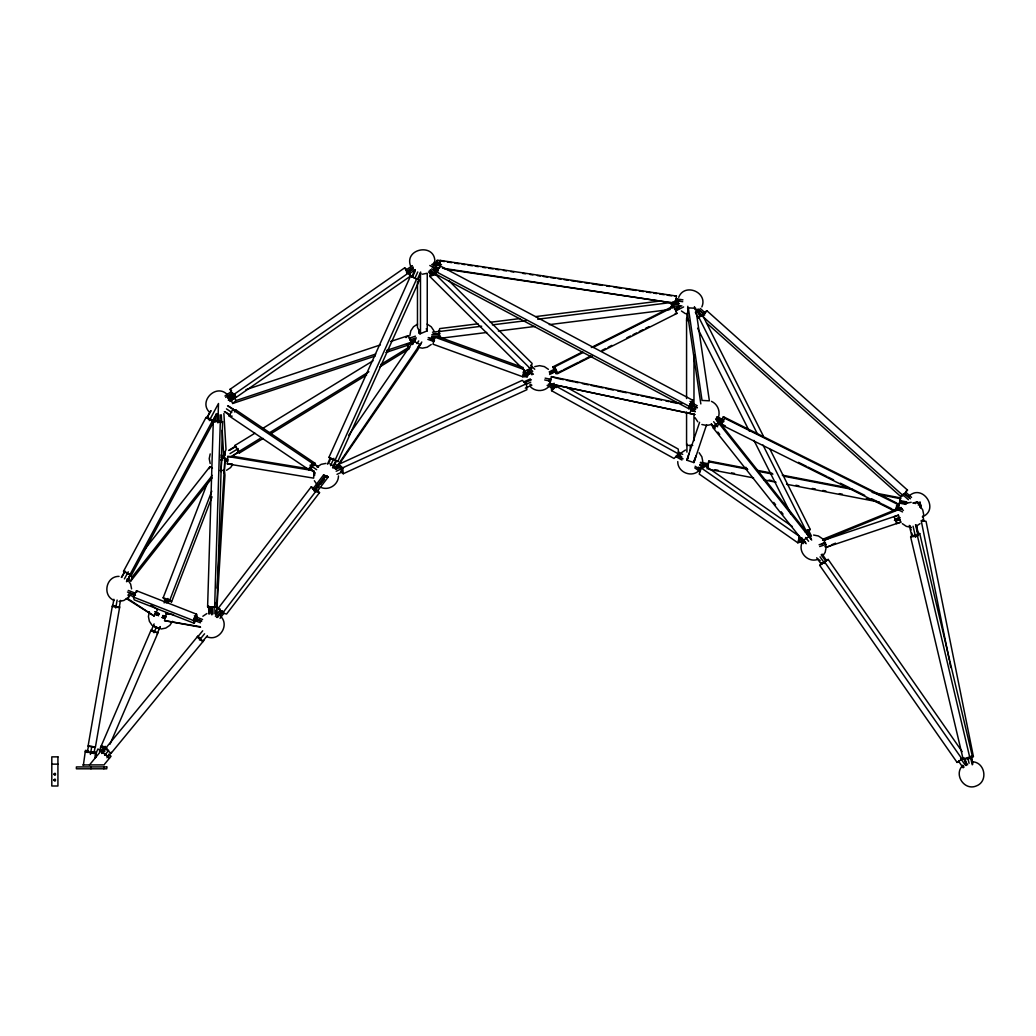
<?xml version="1.0" encoding="UTF-8"?>
<svg xmlns="http://www.w3.org/2000/svg" width="1036" height="1036" viewBox="0 0 1036 1036"><rect width="100%" height="100%" fill="white"/><g stroke="black" fill="none" stroke-linecap="round" stroke-linejoin="round"><path stroke-width="1.5" d="M207.601 606.876L213.286 421.393L222.598 421.743L216.925 607.225L207.601 606.876L209.881 607.031M210.14 613.726L210.347 606.954M216.019 421.471L216.265 413.571M211.875 614.905L212.121 606.992L214.18 607.148L213.973 613.921M218.039 413.623L217.793 421.522L219.865 421.665L220.072 414.892M212.056 613.791L212.25 607.329M217.897 422.908L218.492 403.496L209.311 420.616M218.091 421.626L218.298 414.84M436.363 271.833L436.26 274.372L689.044 408.844L692.657 402.797L692.76 400.259L439.989 265.786L436.363 271.833L689.134 406.306L689.044 408.844M431.727 264.491L438.629 268.169L437.619 271.989L431.714 268.842M439.937 267.055L439.989 265.786M313.934 470.758L313.636 478.14L227.337 463.869L227.648 456.487L234.071 456.487L309.57 468.971M209.272 613.441L208.676 605.93M208.922 614.063L209.13 610.541L209.324 611.706M209.22 613.467L209.531 609.129M220.979 471.626L221.756 458.702M215.579 613.869L215.799 610.346L215.825 614.154M216.226 602.317L216.628 613.234L224.967 475.006L224.19 470.37L219.787 470.499M217.081 588.176L224.993 458.016L222.326 458.093M440.43 260.424L437.05 260.424L436.182 267.767L439.562 267.767L440.43 260.424L676.456 296.063L675.576 303.393L445.027 269.101M436.661 265.022L436.881 263.17L439.95 263.17L439.73 265.022L433.67 264.568M688.344 307.873L702.032 400.427L709.375 400.815L695.687 308.262L688.344 307.873L687.567 314.258L700.828 403.91M87.244 750.906L87.089 751.851L94.38 753.107L94.535 752.175L91.621 751.67M87.322 752.499L88.513 745.635M113.869 599.261L112.678 606.125L119.282 607.264L120.474 600.401M90.391 754.441L91.764 746.49M115.747 608.002L117.133 600.051M93.926 753.638L95.118 746.775M119.723 606.746L95.364 747.422L88.073 746.166L112.432 605.477L116.084 606.112M95.454 757.847L96.413 752.253L93.279 751.722M707.148 468.971L708.896 461.02L744.845 467.948M707.536 468.259L708.896 461.02M900.634 497.915L898.885 505.866L900.634 497.915L872.183 492.437M149.378 611.706L148.42 616.511L149.378 621.302L152.085 625.368M210.179 453.91L209.22 458.702L210.179 463.493M338.474 475.925C338.487 484.511 329.072 490.805 321.147 487.503M409.829 335.651L410.787 330.847L413.493 326.793L417.56 324.074M701.851 306.928C708.339 292.294 684.459 282.401 678.697 297.332M718.233 417.741C720.693 411.473 717.624 404.066 711.46 401.359M802.019 542.773C797.72 552.564 808.598 563.442 818.388 559.142M826.119 547.565L825.161 552.356L822.454 556.423M163.222 616.316L162.665 615.475M200.57 627.194L164.582 620.655L166.2 613.429L173.569 614.685M163.079 616.951L162.16 617.378M523.284 367.599L439.173 337.076L434.641 337.076L433.022 344.185L522.74 376.754L527.272 376.754L528.619 370.823M522.74 376.754L524.358 369.645L434.641 337.076M527.855 375.654L523.556 374.087L523.97 372.3L528.93 372.61M523.556 374.087L527.661 374.087L528.075 372.3M549.572 383.76L694.793 414.517L549.572 383.76L551.424 376.612L681.727 403.703M690.118 413.001L691.672 407.031M695.273 411.771L691.038 410.398L691.504 408.585L695.648 409.453M448.834 280.639L532.141 363.442L530.652 368.958L524.967 371.056L429.772 276.418L431.248 270.914M428.528 271.963L431.96 275.382L433.398 274.851L434.744 269.865L434.058 269.179M429.772 276.418L435.457 274.32L436.195 271.561M792.307 526.495L706.073 466.355L700.958 467.715L699.235 474.074L797.798 542.786L799.52 536.428L700.116 467.171M486.726 332.478L440.196 338.293L438.798 331.585L439.743 328.593L478.023 323.802M440.196 338.293L440.663 336.804M674.022 301.994L672.921 302.136L672.066 304.843L678.671 304.014M127.804 578.995L130.886 580.937L132.207 576.935L212.302 475.394M209.272 468.673L209.919 466.679L212.406 468.233M222.339 459.79L223.129 457.381L221.574 456.41L220.979 457.148M706.604 424.656L693.874 462.561L686.842 460.217L689.134 453.354M693.874 462.561L696.153 455.698M686.842 460.217L699.585 422.312M687.503 459.349L688.448 456.487M693.861 461.473L694.508 459.518M694.664 459.065L694.962 458.145M220.901 455.115L223.711 455.931L226.003 449.43L223.88 413.455M212.056 496.84L171.6 601.838L164.905 599.624L163.157 597.811L207.291 483.268M164.128 602.9L165.333 599.766M166.213 602.408L167.431 599.287M221.005 460.243L221.808 458.158M166.161 602.978L167.897 598.471M168.208 603.004L169.01 600.919M171.6 601.838L169.839 600.025L211.797 491.142M335.34 468.363L335.871 467.042L329.953 463.986M335.91 467.858L419.981 344.47L413.455 341.09L348.601 435.444M412.393 343.706L413.455 341.09M412.963 343.214L412.432 344.535L412.846 343.926M419.981 344.47L417.858 349.702L335.716 469.217M95.04 755.581L97.863 749.028L102.24 750.919M99.404 751.035L101.334 746.567L106.255 748.678M150.945 631.287L154.105 623.931M103.186 750.724L105.089 746.296M153.963 632.724L156.501 626.832M153.224 625.99A12.497 11.927 23.3 0 0 157.304 628.153L159.376 628.632L160.036 627.091M157.096 633.941L160.256 626.586M109.997 744.249L157.964 632.802L151.165 629.875L100.466 747.694L100.893 746.684M331.598 458.806L328.93 457.394L410.502 276.12L416.705 278.813L419.373 280.225L337.801 461.499L335.729 460.593M327.441 464.219L330.212 458.041M412.937 276.094L412.47 277.13L411.797 276.767L415.047 269.567M328.567 463.545L329.034 462.522M329.5 461.486L329.966 460.463M330.419 459.427L330.885 458.404M413.403 275.071L413.856 274.035M414.322 273.012L415.255 270.94M330.562 465.656L333.864 458.313M415.099 277.829L417.741 271.963M416.705 278.813L335.133 460.088L337.801 461.499M332.582 467.702L335.832 460.489L328.93 457.394M417.417 279.215L420.655 272.002M333.255 468.052L336.506 460.839M418.091 279.565L420.862 273.387M133.411 597.06L136.506 590.714L196.555 614.193L197.358 616.964L194.263 623.309L134.227 599.844L133.411 597.06L193.46 620.538L194.263 623.309M193.46 620.538L196.555 614.193M200.479 622.791L195.39 620.797L194.651 618.285L195.428 616.692L202.564 619.476M719.916 423.219L723.374 416.718L896.606 502.991L897.94 504.519L894.482 511.02L721.25 424.747L719.916 423.219L725.329 425.913M715.63 418.842L722.48 422.248L723.348 420.603L722.144 419.23L717.262 416.783M721.25 424.747L724.708 418.246L723.374 416.718M123.543 571.263L205.983 417.534L207.705 417.573L214.012 421.147L131.572 574.863L129.85 574.838L123.543 571.263L125.265 571.302M121.303 577.389L124.916 571.458L121.73 577.389M210.645 410.787L206.928 417.728L211.085 410.8M124.411 578.917L128.244 571.794M129.85 574.838L212.289 421.108L214.012 421.147M126.47 581.61L130.627 574.682L126.91 581.61M208.068 418.363L212.639 420.953L215.825 415.009M216.252 415.022L212.639 420.953M708.028 465.591L707.679 466.239L699.909 464.737M129.759 595.545L127.972 598.782L154.092 615.993L157.653 609.518L151.126 605.218M309.285 468.13L311.771 469.813L308.689 469.58L229.098 415.941L232.673 409.621L235.755 409.842L315.345 463.48L314.154 465.591M234.563 411.952L235.755 409.842M308.689 469.58L312.263 463.26L315.345 463.48M315.229 472.895L310.01 469.373L313.248 463.649L318.376 466.64M310.01 469.373L310.787 469.425L314.025 463.701M689.134 406.306L692.76 400.259M918.259 505.063L920.123 502.266L912.768 503.017M920.486 504.415L920.266 506.902L920.939 505.879M232.647 464.516L230.614 467.56L226.547 470.279M172.52 621.302L169.813 625.368L165.747 628.088L160.943 629.033M962.807 765.449C953.25 774.462 964.477 791.271 976.469 785.884C988.745 781.222 984.796 761.395 971.664 761.784M413.377 342.605L415.902 338.94M414.529 341.479L415.358 340.261M416.899 343.589L418.725 340.948M335.029 468.259L335.871 467.042M421.82 341.997L418.35 347.591L421.276 343.317M312.963 488.798L317.651 490.844L328.282 476.948L323.595 474.902L312.963 488.798L316.511 489.678L319.528 492.631L226.573 614.024L222.649 613.053L218.13 608.417L311.085 487.024L313.04 487.503M215.358 616.278L220.008 610.191L223.517 611.952M216.498 617.443L221.147 611.37M314.102 489.963L324.734 476.068L328.282 476.948M217.573 617.469L222.455 611.098M314.232 491.232L325.939 475.925M220.228 615.423L221.562 613.688M317.832 487.943L319.166 486.208M320.5 484.472L321.16 483.592M321.82 482.724L324.488 479.254M325.822 477.518L327.143 475.783M222.649 613.053L315.604 491.647L319.528 492.631M220.033 618.324L224.035 613.118M144.38 549.792L209.919 466.679M126.897 579.396L127.48 578.658M129.241 576.417L129.824 575.679L128.05 580.043M221.367 459.621L223.129 457.381M130.886 580.937L212.173 477.868M701.035 316.433L704.765 311.901L706.979 310.813L907.497 490.093L903.029 495.532L900.802 496.62L706.565 322.947M706.979 310.813L702.512 316.265L903.029 495.532M900.802 496.62L902.291 494.807M89.484 764.944L102.447 749.196L104.908 751.217M101.735 752.991L103.626 750.686M198.148 635.78L105.322 748.639L111.033 753.34L203.872 640.481M101.774 753.509L106.229 748.083M202.68 630.807L197.785 636.777L202.952 641.038L207.42 635.612M104.623 755.322L108.702 750.362M199.469 640.002L204.571 633.799M106.941 757.756L111.409 752.343M109.35 755.399L108.327 756.63L102.603 751.929M104.636 764.063L111.046 756.267L108.586 754.247M917.417 533.747L919.709 533.488L972.247 755.814L970.02 758.443L963.156 759.207L910.618 536.881L912.094 535.133M909.284 525.369L911.771 535.871L912.327 535.211M911.771 535.871L918.556 534.511L916.316 525.058M910.618 536.881L917.482 536.117L919.709 533.488M965.863 758.015L971.095 756.837L972.83 764.179M547.112 385.392L553.289 388.811L554.454 387.684L554.092 383.203M551.592 390.714L556.19 386.26L678.632 454.014L674.035 458.469L551.592 390.714L551.398 388.241M229.047 399.857L233.799 396.633L234.602 398.277L229.85 401.502M230.756 399.572L232.673 403.483L235.949 400.582L375.744 354.053M405.995 337.606L408.184 335.664L411.37 342.191L408.093 345.092L386.169 352.395M967.65 764.762L963.13 758.274L957.096 762.444L819.696 565.358L822.131 563.597L821.483 562.678M819.696 565.358L828.165 559.427L962.133 751.592M957.096 762.444L959.44 760.735M959.53 760.683L958.65 761.33L963.169 767.818M964.011 757.627L962.055 759.077L824.643 561.991M408.495 271.626L410.839 275.861L236.182 397.358L233.139 394.962L230.018 389.329L404.675 267.832L406.19 269.023M224.941 395.998L231.326 391.556M415.009 269.826L409.531 273.634L406.76 271.484L405.982 270.059L412.367 265.617M225.719 397.423L232.116 392.968L233.955 394.418M406.76 271.484L413.157 267.029M227.765 397.06L233.061 393.369M406.475 272.74L413.092 268.13M227.7 398.161L230.432 396.257M231.352 395.623L232.258 394.975M409.66 271.587L410.567 270.953M411.486 270.318L413.312 269.049M233.139 394.962L407.783 273.478L410.839 275.861M228.49 399.572L234.874 395.13M805.063 531.805L807.316 530.264L810.812 537.218M806.163 531.559L808.417 530.018L811.408 535.975M807.795 531.196L810.294 529.5L770.033 449.365M828.165 559.427L821.25 564.244L816.718 557.756M431.222 344.509L427.156 347.228L422.364 348.174L417.56 347.228M317.081 467.068L321.147 464.348L325.939 463.39M127.92 597.772L123.854 600.479L119.062 601.437M202.849 616.252L206.915 613.545M548.407 387.037C543.563 391.712 535.547 391.712 530.691 387.037M681.416 452.732L685.482 450.012M699.132 470.448C691.737 478.153 677.531 472.274 677.751 461.59M908.65 496.438C922.299 482.711 940.209 509.518 922.299 516.873M915.992 526.379L920.046 523.659M711.253 424.281L712.91 426.353L718.479 422.701L716.329 419.554M713.364 428.127L719.515 424.112L717.521 419.852L806.889 532.375L808.896 536.635L802.732 540.663L713.364 428.127L711.356 423.879L715.086 428.567M235.418 446.982L234.991 445.428L254.895 433.229M262.859 428.334L372.986 360.787M386.26 352.641L388.914 351.023M228.606 450.427L235.34 446.296L238.837 451.838L232.206 456.358M229.668 450.233L232.556 448.459M233.514 447.863L235.444 446.684M230.005 453.638L238.241 448.588M407.252 344.923L412.742 341.543M263.17 438.448L239.277 453.095L238.863 451.554L260.088 438.526M269.373 432.828L368.894 371.795M380.834 364.465L408.702 347.371L407.148 344.923M232.103 455.969L238.837 451.838M409.634 347.073L408.676 347.656L406.578 344.34M408.78 348.044L409.738 347.461M271.134 433.566L366.666 374.967M379.927 366.822L409.116 348.912L408.702 347.371M592.553 355.995L557.782 373.543L555.982 373.582L552.81 366.938L582.62 351.89M591.323 347.513L672.053 306.773L673.853 306.734L677.013 313.377L602.486 350.984M673.853 306.734L593.123 347.461M552.81 366.938L554.61 366.899L583.177 352.473M549.158 371.898L554.079 369.425L555.71 369.386L556.513 371.056L549.624 374.527M674.307 308.767L680.212 305.775M549.805 372.364L555.71 369.386M674.954 309.22L681.83 305.749M549.598 373.115L555.348 370.215M675.925 309.375L678.787 307.925M550.945 373.077L552.913 372.092M553.897 371.587L554.882 371.095L554.079 369.425M676.081 309.945L677.065 309.44M678.049 308.948L679.033 308.456M675.744 310.891L683.618 306.928M555.982 373.582L562.185 370.448M563.429 369.826L578.334 362.302M579.577 361.681L584.55 359.168M585.793 358.547L590.753 356.034M601.929 350.401L605.659 348.51M608.145 347.267L611.875 345.376M626.78 337.865L630.497 335.988M632.983 334.732L636.713 332.854M639.199 331.598L642.916 329.72M645.402 328.464L649.132 326.586M703.198 313.882L705.205 312.898L700.194 308.417M906.383 490.637L907.497 490.093M970.706 757.821L973.4 756.565L926.042 521.341L921.185 520.538L949.3 660.191M338.876 467.353L338.617 464.387L522.248 380.367L526.34 383.786L526.884 389.717L343.253 473.737L341.207 472.027M334.55 468.518L340.171 465.954L341.207 466.809L341.699 472.183L337.011 474.32M530.354 378.93L523.802 381.921L524.838 382.789L531.39 379.785M335.586 469.386L341.207 466.809M338.617 464.387L342.722 467.806L526.34 383.786M336.182 471.238L343.499 467.896M526.379 384.214L530.769 382.193M529.914 384.719L530.846 384.291M525.317 388.163L531.882 385.159M417.469 281.714L417.469 327.337L420.486 333.644L427.246 330.834L427.246 273.802M901.126 507.433L823.154 539.134L827.855 538.396L901.644 508.391M822.571 540.183L826.197 539.005L822.947 540.326M914.335 502.861L917.145 502.02L913.894 503.341M824.876 546.71L825.679 546.373M831.364 544.871L835.547 543.175M433.307 270.383L434.744 269.865M899.999 519.826L900.802 522.157L826.378 547.215L823.983 540.209L828.178 538.733M899.598 518.647L898.406 515.151L894.21 516.64L896.606 523.646L900.802 522.157M900.18 519.515L895.907 520.953L895.298 519.191L899.96 517.56M895.907 520.953L899.701 519.606M826.378 547.215L830.574 545.726M823.983 540.209L898.406 515.151M822.027 543.719L825.459 542.566M819.087 544.768L825.07 542.76L825.679 544.522M895.298 519.191L899.572 517.754M894.418 520.435L897.461 519.412M819.696 546.542L826.055 544.327M245.921 389.678L380.406 344.91M390.637 341.504L408.184 335.664M232.401 395.985L235.327 395.014M228.464 398.407L233.799 396.633M409.22 338.241L415.449 336.169M409.816 339.691L410.696 339.394M228.373 400.349L235.353 397.889M410.023 339.886L416.252 337.814M410.619 341.336L414.167 340.158M386.7 350.401L411.37 342.191M232.673 403.483L375.2 356.047M797.798 542.786L802.9 541.439M810.294 529.5L805.917 530.471L762.975 445.001M422.364 274.216L427.156 273.271M534.757 366.602L539.549 365.656L544.353 366.602L548.407 369.321M711.46 424.514L706.669 425.472L701.864 424.514M119.062 576.379C105.931 575.99 101.981 595.817 114.271 600.479M906.396 503.224L911.188 502.266M490.261 322.274L519.735 318.583M535.729 316.589L660.191 301.023M432.517 332.206L440.222 331.248M675.122 301.864L678.425 301.45M438.798 331.585L481.675 326.223M492.385 324.877L526.068 320.668M537.697 319.217L671.496 302.473L672.61 307.847M432.867 333.903L436.169 333.488M674.371 303.69L673.27 303.833L672.921 302.136M675.472 303.548L678.774 303.134M433.592 334.24L440.002 333.437M671.03 304.545L679.046 303.535M431.662 334.913L439.368 333.955M670.927 306.565L673.827 306.203M432.012 336.609L439.717 335.638M672.416 306.539L680.121 305.568M498.368 331.015L534.731 326.469M549.274 324.644L669.981 309.544M208.495 608.818L211.435 608.728M675.213 313.416L677.013 313.377M674.773 296.063L676.456 296.063M686.57 320.512L689.044 320.512M692.747 445.35L686.57 445.35L686.57 411.991M227.337 463.869L232.155 463.869M51.8 764.141L57.925 764.141M82.919 764.944L104.26 764.879M83.346 765.397L85.444 750.362L88.578 750.906M222.598 421.743L220.318 421.587L214.646 607.057L216.925 607.225M213.286 421.393L215.566 421.561M229.098 415.941L232.181 416.161M437.05 260.424L444.431 261.538M447.384 261.991L451.813 262.652M454.752 263.105L459.181 263.766M462.134 264.219L465.086 264.659M468.039 265.099L472.455 265.773M475.407 266.213L478.36 266.666M482.789 267.327L485.742 267.78M488.681 268.22L493.11 268.894M496.063 269.334L499.015 269.774M503.431 270.448L506.384 270.888M510.813 271.561L513.765 272.002M522.61 273.349L525.563 273.789M529.992 274.462L532.944 274.903M537.36 275.576L540.313 276.016M543.265 276.457L547.694 277.13M550.647 277.57L555.063 278.244M558.015 278.684L560.968 279.137M563.921 279.578L568.35 280.251M571.289 280.691L575.718 281.365M577.194 281.585L581.623 282.245M584.576 282.699L588.992 283.359M591.944 283.812L602.279 285.366M606.695 286.04L609.647 286.48M614.076 287.153L621.445 288.267M625.874 288.927L636.208 290.494M639.147 290.935L643.576 291.608M646.529 292.048L650.958 292.722M653.897 293.162L656.85 293.602M659.803 294.056L664.231 294.716M667.184 295.169L671.6 295.83M433.967 262.263L439.95 263.17M682.944 299.857L675.977 298.795L675.744 300.647L682.724 301.696M435.884 263.027L436.881 263.17M675.899 299.249L679.888 299.857M433.527 263.377L441.491 264.581M432.75 263.973L439.73 265.022M674.682 300.945L678.671 301.554M442.501 268.207L675.576 303.393M227.648 456.487L312.393 470.499M224.475 458.702L227.829 459.246L227.765 461.111L224.398 460.554M314.685 473.607L314.607 475.472M919.346 504.066L920.564 504.26M970.965 756.163L973.4 756.565M165.216 616.485L166.213 616.653M162.535 616.77L165.708 617.314M164.582 620.655L199.961 626.65M112.717 605.892L115.359 606.345M112.276 606.41L119.567 607.679M88.474 745.868L95.079 747.021M85.211 751.76L96.18 753.664M756.837 470.253L771.807 473.128M782.297 475.148L849.701 488.111M708.507 461.745L747.461 469.23M757.951 471.25L772.921 474.138M783.41 476.146L852.317 489.406M876.288 494.017L900.258 498.627M700.608 462.276L708.365 463.765L708.015 464.413L700.258 462.924M906.759 501.929L900.116 500.647L899.766 501.295L907.523 502.797M702.991 464.037L706.163 464.646M702.473 464.516L704.7 464.944M901.98 502.9L905.309 503.548M899.416 503.12L906.073 504.402M715.021 469.696L718.013 470.279M731.494 472.869L734.498 473.452M768.945 480.069L771.949 480.652M795.907 485.262L798.911 485.832M812.392 488.435L815.384 489.005M822.882 490.455L825.873 491.025M839.354 493.615L842.346 494.198M866.316 498.808L869.308 499.378M708.65 469.256L753.586 477.907M764.076 479.927L776.055 482.232M786.544 484.252L879.422 502.11M911.188 527.337L906.396 526.379L902.33 523.659M813.584 535.042L818.388 535.988L822.454 538.707M206.915 636.7C218.894 642.074 230.134 625.265 220.564 616.252M556.086 378.127L563.416 379.655M566.342 380.264L573.659 381.779M575.122 382.09L578.049 382.698M582.439 383.605L588.306 384.822M591.232 385.431L598.549 386.959M600.012 387.257L602.939 387.865M605.866 388.487L608.792 389.096M610.269 389.394L613.195 390.002M617.585 390.922L626.366 392.748M630.756 393.654L633.695 394.263M635.159 394.574L638.085 395.182M641.012 395.791L643.939 396.399M645.402 396.697L652.719 398.225M655.646 398.834L661.512 400.051M665.902 400.971L668.829 401.579M670.292 401.877L677.609 403.405M545.143 378.14L550.945 379.357L550.479 381.157L544.677 379.953M549.365 379.526L550.194 379.694M690.895 409.66L694.055 410.321M691.038 410.398L695.182 411.253M548.899 381.326L550.556 381.675M162.121 617.624L163.623 617.987M166.2 613.429L170.098 614.348M166.265 616.446L163.934 615.85A6.294 4.817 33.7 0 1 163.416 615.526M162.95 615.902L165.009 616.42M165.203 618.116L163.442 617.676M218.13 608.417L220.085 608.909M691.504 408.585L694.327 409.505M551.424 376.612L554.92 377.751M163.157 597.811L169.839 600.025M94.807 757.005L95.545 757.264M431.481 337.244L434.913 338.487M428.244 337.555L434.252 339.743L433.838 341.53L427.829 339.355M523.97 372.3L529.111 374.164M429.875 338.371L434.382 340.015M523.025 372.183L529.033 374.359M430.225 338.72L431.934 339.355M432.789 339.666L434.511 340.287M527.661 374.087L528.528 374.397M523.063 375.226L527.272 376.754M157.861 613.675L159.013 614.206M194.367 615.785L197.358 616.964M128.257 590.429L135.379 593.227L134.602 594.819L127.467 592.035M194.651 618.285L201.787 621.082M129.526 592.993L135.496 595.337M193.784 618.103L201.256 621.03M128.995 592.942L131.028 593.745M132.051 594.146L134.084 594.936M196.167 619.204L197.19 619.606M198.2 619.994L200.246 620.797M128.205 594.547L134.317 596.93M151.165 630.782L154.856 632.361M101.334 745.661L107.006 748.109M101.114 747.073L104.804 748.665M411.797 276.767L419.373 280.225M724.708 418.246L897.94 504.519M896.347 505.982L902.214 508.909M716.511 417.197L723.348 420.603M896.58 506.876L903.431 510.295M716.744 417.961L723.944 421.548M896.787 507.627L899.675 509.065M717.365 418.92L718.337 419.399M719.321 419.891L720.292 420.37M896.464 508.106L897.435 508.598M898.419 509.077L899.39 509.57M895.713 508.521L902.55 511.926M798.406 462.315L806.526 466.355M807.886 467.029L826.832 476.469M828.191 477.143L833.604 479.836M840.364 483.203L849.844 487.93M851.191 488.603L864.723 495.337M871.496 498.704L880.963 503.431M882.322 504.105L891.789 508.818M155.283 611.758L159.44 614.024M154.895 613.649L157.524 615.06M154.092 615.993L126.275 598.484M334.356 463.895L336.972 465.242M690.028 401.398L692.657 402.797M691.4 402.641L697.306 405.788M429.823 265.488L437.71 269.684M697.383 407.834L690.481 404.17L690.403 406.462L695.324 409.09M432.362 267.003L438.073 270.046M689.523 403.82L696.658 407.614M433.605 267.845L434.589 268.363M435.586 268.894L436.57 269.412M692.294 405.464L693.278 405.995M694.262 406.513L696.244 407.562M565.526 386.687L678.23 449.054L678.632 454.014M678.308 451.929L682.724 454.377M678.917 454.04L680.678 455.011M549.417 383.644L556.462 387.542M677.596 454.571L681.83 456.915M548.264 384.265L554.454 387.684M683.087 458.87L676.897 455.439L675.744 456.565L681.921 459.997M205.983 417.534L212.289 421.108M124.488 571.445L130.186 574.682M129.733 575.381L132.207 576.935M154.882 611.771L157.692 613.623A2.81 1.463 -62.9 0 0 156.928 614.892M155.542 612.949L158.249 614.724M128.063 595.57L129.047 596.218M155.011 614.076L156.281 614.918M681.416 310.994L685.482 313.714M427.156 324.074L431.222 326.793L433.942 330.847M227.35 394.638C216.317 383.035 198.031 401.32 209.635 412.367M228.334 405.944L234.434 410.062L227.557 405.892M313.248 463.649L318.466 467.171M232.673 409.621L312.263 463.26M226.457 408.87L231.753 412.445M310.023 465.19L316.653 469.671M225.097 411.668L225.965 412.263M226.845 412.846L229.448 414.607M310.787 469.425L314.271 471.768M224.32 411.616L230.419 415.721M157.77 615.229L158.599 615.798M699.766 465.022L703.638 467.728M698.238 467.132L700.88 468.984M799.002 537.399L804.312 541.09M695.143 466.252L700.556 470.033L700.129 471.626L694.703 467.858M804.532 542.527L799.119 538.746L798.678 540.352L803.327 543.589M405.982 270.059L407.821 271.497M230.018 389.329L231.546 390.52M198.044 636.467L200.103 638.163M197.125 637.023L202.849 641.724M105.97 748.393L108.042 750.09M100.906 751.061L109.505 758.132M340.663 471.315L341.699 472.183M905.71 492.178L911.563 497.409M916.575 501.877L918.246 503.379M698.238 309.052L704.079 314.271L702.071 315.255L697.901 311.525M910.437 498.782L904.596 493.55L902.576 494.535L908.43 499.753M914.607 502.512L915.448 503.25M698.691 309.66L704.7 315.035M904.286 493.473L909.09 497.772M914.568 502.861L915.397 503.613M530.626 365.177L534.757 369.269M531.261 367.754L531.947 368.44M435.457 274.32L530.652 368.958M430.328 269.606L436.014 275.265M529.318 368L532.724 371.393M433.411 273.064L435.586 275.213M429.28 270.746L433.398 274.851M533.41 374.268L528.606 369.476L527.169 370.007L531.973 374.799M323.595 474.902L324.734 476.068M311.085 487.024L315.604 491.647M893.149 509.492L894.482 511.02M721.276 420.862L722.48 422.248M811.188 538.992L807.342 534.162L807.847 535.236M716.277 419.943L718.479 422.701M719.515 424.112L811.693 540.067M713.662 421.743L717.65 426.78M805.594 537.503L808.598 541.271M717.883 432.077L719.735 434.421M745.803 467.249L747.668 469.593M773.737 502.408L775.601 504.752M781.183 511.784L783.048 514.128M711.849 424.579L712.91 426.353M802.874 539.186L803.418 539.873M803.975 540.559L805.62 542.631M802.822 539.562L806.125 543.706M822.092 554.066L826.611 560.554M964.658 758.559L965.306 759.492M821.198 554.713L825.731 561.201M820.059 556.85L824.682 563.48M960.579 758.404L965.202 765.034M819.541 559.893L820.188 560.813M962.768 765.319L964.05 767.171M920.046 505.944L922.765 510.01L923.723 514.801M695.091 417.741L697.798 421.794M699.132 452.732L701.851 456.785L702.809 461.59M314.361 480.717L317.081 484.783M127.92 580.043L130.64 584.11L131.585 588.901M234.991 445.428L238.863 451.554M236.843 448.912L239.277 453.095M404.675 267.832L407.783 273.478M234.628 394.535L236.182 397.358M763.325 436.014L702.939 315.825L698.562 316.809L757.614 434.317M697.578 309.401L701.074 316.356M696.477 309.647L699.973 316.602M695.35 312.237L698.251 318.013M697.604 328.218L749.261 431.041M753.962 440.391L790.856 513.843M233.398 395.363L235.949 400.582M230.821 399.261L231.624 400.906M426.236 328.736L427.246 330.834M554.61 366.899L557.782 373.543M801.773 537.801L802.278 538.875M801.398 537.813L802.732 540.663M136.506 590.714L136.907 592.1M915.513 524.669L917.987 535.172M970.525 757.497L972.26 764.84M917.482 536.117L970.02 758.443M913.053 526.236L915.643 537.231M967.961 758.611L969.074 763.325M910.1 525.757L910.592 527.855M910.838 528.904L911.097 529.953M911.835 533.113L912.081 534.162M965.617 760.683L966.614 764.879M964.555 759.246L966.044 765.539M920.784 505.322L921.211 507.433M922.908 515.876L923.97 521.16M971.328 756.384L972.597 762.716M919.554 505.115L919.981 507.226M922.532 519.904L922.739 520.953M949.598 661.667L950.776 667.547M916.368 525.99L917.844 533.333M434.887 261.694C434.939 242.333 403.328 248.614 410.787 266.485M224.993 458.016L224.333 473.284L224.139 472.118M694.457 306.643L694.884 309.492M687.813 306.293L688.202 311.888L687.619 307.899M920.123 502.266L920.745 508.145M342.722 467.806L343.253 473.737M340.171 465.954L340.417 468.635M552.926 384.33L553.289 388.811M225.019 455.283L224.812 451.761L224.423 456.487M221.29 414.814L221.743 422.533M222.196 430.238L223.711 455.931M214.556 417.909L214.776 421.769M693.978 354.843L693.978 404.778M693.978 414.141L693.978 440.676M690.274 445.48L690.274 450.31M686.92 313.222L686.92 319.71M686.92 444.004L686.92 452.123M686.57 318.363L686.57 398.536M420.486 272.805L420.486 333.644M419.684 334.019L418.92 329.565L418.92 333.255M103.872 766.925L103.872 768.803M90.961 766.925L90.961 768.803M165.216 616.511A2.81 1.204 -76.7 0 1 164.918 618.013M163.455 617.845A11.318 5.335 22.3 0 1 162.95 617.702M157.278 615.008A12.147 7.589 -63.4 0 1 158.275 613.183M159.596 628.127A12.497 11.927 23.3 0 1 153.445 625.485M53.846 774.268C55.944 777.764 56.242 770.849 53.846 774.203M53.846 780.095C55.944 783.592 56.242 776.676 53.846 780.03M57.925 756.863L51.8 756.863L51.8 786L57.925 786L57.925 756.863M106.76 766.925L76.392 766.925L76.392 768.803L106.76 768.803L106.786 766.925"/></g></svg>
